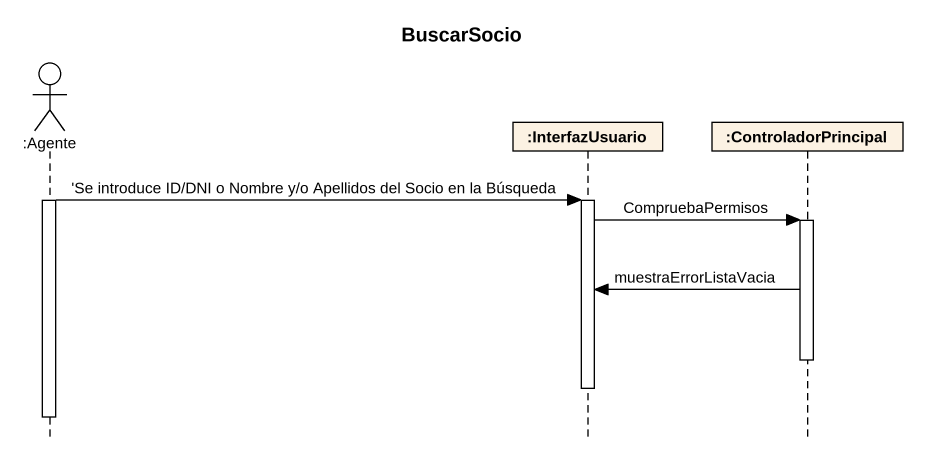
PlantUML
@startuml
title BuscarSocio
hide footbox
actor ":Agente" as Agente
participant ":InterfazUsuario" as InterfazUsuario
participant ":ControladorPrincipal" as ControladorPrincipal

activate Agente
Agente -> InterfazUsuario : 'Se introduce ID/DNI o Nombre y/o Apellidos del Socio en la Búsqueda
activate InterfazUsuario
InterfazUsuario -> ControladorPrincipal : CompruebaPermisos
activate ControladorPrincipal
ControladorPrincipal -> InterfazUsuario : muestraErrorListaVacia
deactivate ControladorPrincipal
deactivate InterfazUsuario
deactivate Agente
@enduml
